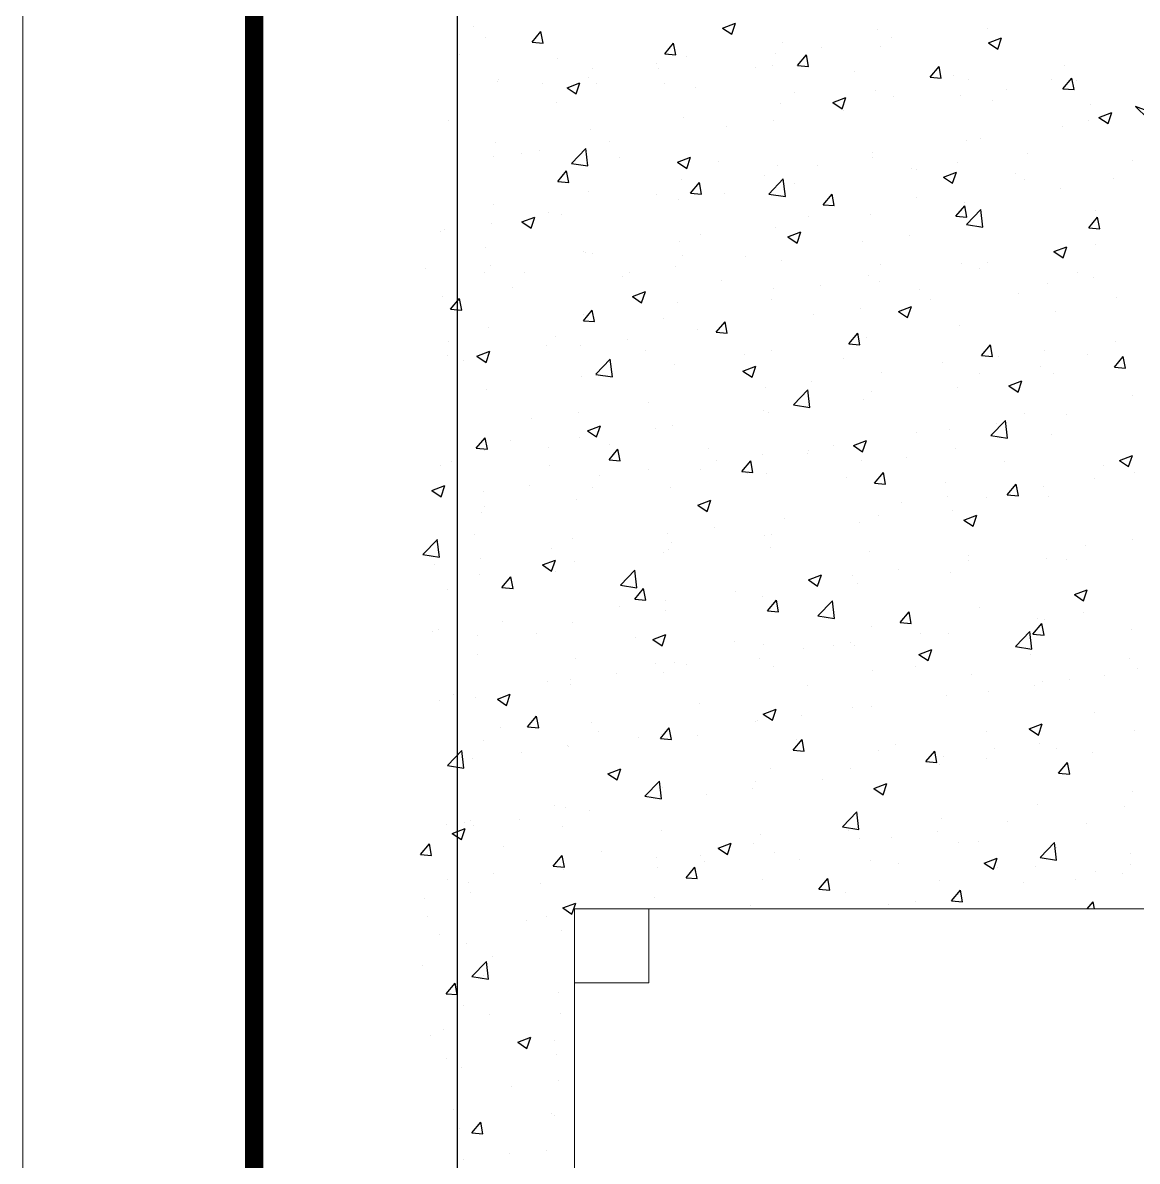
# Model space of a CAD drawing. Header units: millimetres. Extents: x 6597 to 20911, y -10306 to -132.
# Drawn here: x 9652 to 10254, y -1351 to -736 of the extents above; entities that cross this region are included whole.
import ezdxf

# ---------------------------------------------------------------- set-up
doc = ezdxf.new("R2010")
doc.units = ezdxf.units.MM
doc.header["$LTSCALE"] = 25
doc.header["$MEASUREMENT"] = 0
doc.layers.add('MAAI - ALVENARIA', color=7, linetype='Continuous', lineweight=0)
doc.layers.add('TEXTO', color=7, linetype='Continuous', lineweight=30)
doc.layers.add('MAAI - VEGETAÇÃO', color=106, linetype='Continuous')

msp = doc.modelspace()

# ---------------------------------------------------------------- linework, layer by layer
at = {"lineweight": 0}
msp.add_line((9651.73, -4361.97), (9651.73, -156.97), dxfattribs=at)
msp.add_line((9886.39, -252.3), (9886.39, -2316.6))
at = {"layer": 'MAAI - ALVENARIA'}
for p, q in [((9949.93, -1569.06), (9949.93, -1214.77)), ((9949.93, -1214.77), (10736.43, -1214.77)), ((9949.93, -1214.77), (9989.93, -1214.77)), ((9949.93, -1254.77), (9949.93, -1214.77)), ((9989.93, -1214.77), (9989.93, -1254.77)), ((9989.93, -1254.77), (9949.93, -1254.77))]:
    msp.add_line(p, q, dxfattribs=at)
at = {"layer": 'MAAI - VEGETAÇÃO', "linetype": 'Continuous', "transparency": 33554559}
for p, q in [((9895.49, -737.95), (9895.49, -737.95)), ((10029.82, -738.9), (10036.82, -736.21)), ((10034.79, -742.25), (10036.82, -736.21)), ((9901.78, -744.08), (9901.78, -744.08)), ((9926.88, -746.55), (9931.7, -740.81)), ((9932.85, -747.07), (9931.7, -740.81)), ((10029.82, -738.9), (10034.79, -742.25)), ((10113.48, -739.59), (10113.48, -739.59)), ((10173.24, -739.03), (10173.24, -739.03)), ((9926.88, -746.55), (9932.85, -747.07)), ((9998.6, -752.83), (10003.42, -747.08)), ((10004.58, -753.35), (10003.42, -747.08)), ((10062.13, -746.63), (10062.13, -746.63)), ((10083.44, -749.18), (10083.44, -749.18)), ((10114.93, -749.04), (10114.93, -749.04)), ((10121.31, -744.19), (10121.31, -744.19)), ((10173.53, -746.91), (10180.53, -744.22)), ((10173.53, -746.91), (10178.51, -750.26)), ((10178.5, -750.26), (10180.53, -744.22)), ((9887.48, -753.34), (9887.48, -753.34)), ((9940.86, -755.59), (9940.86, -755.59)), ((9998.6, -752.83), (10004.58, -753.35)), ((10010.19, -754.13), (10010.19, -754.13)), ((10058.4, -752.48), (10058.4, -752.48)), ((10070.33, -759.1), (10075.15, -753.36)), ((10076.31, -759.62), (10075.15, -753.36)), ((9959.68, -760.53), (9959.68, -760.53)), ((9994.25, -757.85), (9994.25, -757.85)), ((9995.25, -760.79), (9995.25, -760.79)), ((10047.63, -760.1), (10047.63, -760.1)), ((10056.61, -759.05), (10056.61, -759.05)), ((10070.33, -759.1), (10076.31, -759.62)), ((10101.01, -762.36), (10101.01, -762.36)), ((10142.06, -765.38), (10146.88, -759.63)), ((10148.03, -765.9), (10146.88, -759.63)), ((10214.71, -758.98), (10214.71, -758.98)), ((9908.34, -767.57), (9908.34, -767.57)), ((9908.57, -766.77), (9908.57, -766.77)), ((9945.8, -771.15), (9952.8, -768.46)), ((9950.77, -774.51), (9952.8, -768.46)), ((9957.37, -765.78), (9957.37, -765.78)), ((10142.06, -765.38), (10148.03, -765.9)), ((10154.39, -764.61), (10154.39, -764.61)), ((10162.77, -766.48), (10162.77, -766.48)), ((10207.78, -766.87), (10207.78, -766.87)), ((10213.78, -771.65), (10218.6, -765.91)), ((10219.76, -772.18), (10218.6, -765.91)), ((10221.06, -767.04), (10221.06, -767.04)), ((9932.34, -769.07), (9932.34, -769.07)), ((9945.8, -771.15), (9950.77, -774.51)), ((9961.95, -769.02), (9961.95, -769.02)), ((9998.29, -769.06), (9998.29, -769.06)), ((10015.33, -771.28), (10015.33, -771.28)), ((10068.71, -773.53), (10068.71, -773.53)), ((10112.26, -772.88), (10112.26, -772.88)), ((10183.19, -772.03), (10183.19, -772.03)), ((10213.78, -771.65), (10219.76, -772.17)), ((9939.97, -779.07), (9939.97, -779.07)), ((10060.92, -779.92), (10060.92, -779.92)), ((10089.51, -779.16), (10096.51, -776.47)), ((10089.51, -779.16), (10094.48, -782.52)), ((10094.48, -782.52), (10096.51, -776.47)), ((10122.1, -775.79), (10122.1, -775.79)), ((10158.16, -775.32), (10158.16, -775.32)), ((10175.48, -778.05), (10175.48, -778.05)), ((10228.86, -780.3), (10228.86, -780.3)), ((10095, -783.64), (10095, -783.64)), ((10233.22, -787.17), (10240.22, -784.48)), ((10233.22, -787.17), (10238.2, -790.52)), ((10238.2, -790.52), (10240.22, -784.48)), ((9881.65, -789.08), (9881.65, -789.08)), ((10008.98, -787.42), (10008.98, -787.42)), ((10032.1, -791.92), (10032.1, -791.92)), ((10057.13, -788.62), (10057.13, -788.62)), ((10213.49, -792.27), (10213.49, -792.27)), ((10227.43, -788.68), (10227.43, -788.68)), ((9958.47, -793.82), (9958.47, -793.82)), ((10169.12, -798.7), (10169.12, -798.7)), ((9907.12, -800.86), (9907.12, -800.86)), ((9931.07, -805.22), (9931.07, -805.22)), ((9948.15, -812), (9955.94, -803.88)), ((9957.03, -813.39), (9955.93, -803.89)), ((9968.94, -800.23), (9968.94, -800.23)), ((10161.56, -799.77), (10161.56, -799.77)), ((9906.03, -808.51), (9906.03, -808.51)), ((9920.97, -806.42), (9920.97, -806.42)), ((9974.35, -808.68), (9974.35, -808.68)), ((10005.49, -811.41), (10012.49, -808.73)), ((10005.49, -811.41), (10010.46, -814.77)), ((10010.46, -814.77), (10012.49, -808.73)), ((10027.73, -810.93), (10027.73, -810.93)), ((10110.8, -808.71), (10110.8, -808.71)), ((10111.04, -806.17), (10111.04, -806.17)), ((10156.88, -811.47), (10156.88, -811.47)), ((10194.76, -806.48), (10194.76, -806.48)), ((10251.4, -810.64), (10251.4, -810.64)), ((9940.75, -821.77), (9945.57, -816.02)), ((9946.73, -822.29), (9945.57, -816.03)), ((9948.14, -812.01), (9957.03, -813.39)), ((10059.7, -813.21), (10059.7, -813.21)), ((10081.12, -813.19), (10081.12, -813.19)), ((10131.85, -814.76), (10131.85, -814.76)), ((10134.5, -815.44), (10134.5, -815.44)), ((10149.2, -819.42), (10156.2, -816.73)), ((10154.17, -822.78), (10156.2, -816.73)), ((10187.88, -817.7), (10187.88, -817.7)), ((9940.75, -821.77), (9946.73, -822.29)), ((10007.76, -820.71), (10007.76, -820.71)), ((10012.48, -828.05), (10017.3, -822.3)), ((10018.46, -828.57), (10017.3, -822.3)), ((10052.48, -818.72), (10052.48, -818.72)), ((10054.87, -828.55), (10062.66, -820.43)), ((10063.76, -829.94), (10062.65, -820.44)), ((10068.7, -823.08), (10068.7, -823.08)), ((10149.2, -819.42), (10154.17, -822.78)), ((10193.08, -820.65), (10193.08, -820.65)), ((10241.26, -819.95), (10241.26, -819.95)), ((9957.25, -827.11), (9957.25, -827.11)), ((9994.16, -828.73), (9994.16, -828.73)), ((10012.48, -828.05), (10018.46, -828.57)), ((10030.82, -828.06), (10030.82, -828.06)), ((10054.86, -828.56), (10063.76, -829.94)), ((10084.2, -834.32), (10089.03, -828.58)), ((10090.18, -834.84), (10089.02, -828.58)), ((10212.28, -825.56), (10212.28, -825.56)), ((9905.91, -834.15), (9905.91, -834.15)), ((10005.79, -831.36), (10005.79, -831.36)), ((10084.2, -834.32), (10090.18, -834.84)), ((10134.76, -830.66), (10134.76, -830.66)), ((10155.93, -840.6), (10160.75, -834.85)), ((10160.34, -833.06), (10160.34, -833.06)), ((10161.91, -841.12), (10160.75, -834.85)), ((9921.46, -843.67), (9928.47, -840.98)), ((9926.44, -847.02), (9928.47, -840.98)), ((9935.84, -838.74), (9935.84, -838.74)), ((9942.63, -839.67), (9942.63, -839.67)), ((10076.44, -840.67), (10076.44, -840.67)), ((10109.83, -839.46), (10109.83, -839.46)), ((10155.93, -840.6), (10161.91, -841.12)), ((10161.59, -845.1), (10169.38, -836.99)), ((10170.48, -846.49), (10169.38, -836.99)), ((10227.66, -846.87), (10232.48, -841.13)), ((10231.61, -837.61), (10231.61, -837.61)), ((10233.63, -847.39), (10232.48, -841.13)), ((9879.73, -847.96), (9879.73, -847.96)), ((9904.76, -844.66), (9904.76, -844.66)), ((9921.46, -843.67), (9926.44, -847.02)), ((10058.48, -846.5), (10058.48, -846.5)), ((10161.59, -845.11), (10170.48, -846.49)), ((10168.45, -845.92), (10168.45, -845.92)), ((10227.66, -846.87), (10233.63, -847.39)), ((9877.52, -848.75), (9877.52, -848.75)), ((10006.55, -854), (10006.55, -854)), ((10018.12, -850.68), (10018.12, -850.68)), ((10065.18, -851.68), (10072.18, -848.99)), ((10065.18, -851.68), (10070.15, -855.03)), ((10070.15, -855.03), (10072.18, -848.99)), ((10105.54, -854.2), (10105.54, -854.2)), ((10130.58, -850.91), (10130.58, -850.91)), ((9901.5, -857.52), (9901.5, -857.52)), ((9954.88, -859.78), (9954.88, -859.78)), ((9956.04, -860.4), (9956.04, -860.4)), ((9959.8, -860.69), (9959.8, -860.69)), ((10208.89, -859.68), (10215.89, -857)), ((10208.89, -859.68), (10213.86, -863.04)), ((10211.06, -858.85), (10211.06, -858.85)), ((10213.86, -863.04), (10215.89, -857)), ((10231.27, -855.65), (10231.27, -855.65)), ((10008.26, -862.03), (10008.26, -862.03)), ((10042.39, -862.52), (10042.39, -862.52)), ((10061.64, -864.29), (10061.64, -864.29)), ((10115.02, -866.54), (10115.02, -866.54)), ((10159.12, -866.35), (10159.12, -866.35)), ((10172.95, -865.66), (10172.95, -865.66)), ((9869.2, -868.7), (9869.2, -868.7)), ((9901.48, -870.7), (9901.48, -870.7)), ((9904.69, -867.44), (9904.69, -867.44)), ((9922.58, -870.95), (9922.58, -870.95)), ((9975.96, -873.21), (9975.96, -873.21)), ((9979.48, -870.8), (9979.48, -870.8)), ((10004.52, -867.5), (10004.52, -867.5)), ((10108.61, -872.75), (10108.61, -872.75)), ((10168.41, -868.8), (10168.41, -868.8)), ((10221.79, -871.05), (10221.79, -871.05)), ((9916.33, -879.11), (9916.33, -879.11)), ((10029.34, -875.46), (10029.34, -875.46)), ((10082.73, -877.72), (10082.73, -877.72)), ((10114.63, -875.67), (10114.63, -875.67)), ((10205.3, -877.05), (10205.3, -877.05)), ((10230.33, -873.75), (10230.33, -873.75)), ((9878.45, -884.1), (9878.45, -884.1)), ((9882.9, -890.71), (9887.72, -884.97)), ((9888.88, -891.24), (9887.72, -884.97)), ((9981.15, -883.93), (9988.16, -881.24)), ((9981.15, -883.93), (9986.13, -887.28)), ((9986.13, -887.28), (9988.16, -881.24)), ((10057.27, -879.79), (10057.27, -879.79)), ((10136.11, -879.98), (10136.11, -879.98)), ((10142.14, -885.36), (10142.14, -885.36)), ((10189.49, -882.23), (10189.49, -882.23)), ((10242.87, -884.49), (10242.87, -884.49)), ((9882.9, -890.71), (9888.88, -891.24)), ((9954.63, -896.99), (9959.45, -891.24)), ((9960.6, -897.51), (9959.45, -891.24)), ((10005.33, -887.29), (10005.33, -887.29)), ((10056.31, -885.68), (10056.31, -885.68)), ((10104.27, -890.35), (10104.27, -890.35)), ((10124.87, -891.94), (10131.87, -889.25)), ((10129.84, -895.29), (10131.87, -889.25)), ((9954.63, -896.99), (9960.6, -897.51)), ((9954.82, -893.69), (9954.82, -893.69)), ((9997.99, -895.69), (9997.99, -895.69)), ((10026.35, -903.26), (10031.17, -897.52)), ((10032.33, -903.79), (10031.17, -897.52)), ((10079.24, -893.64), (10079.24, -893.64)), ((10124.87, -891.94), (10129.84, -895.29)), ((10209.85, -892.14), (10209.85, -892.14)), ((9903.48, -900.73), (9903.48, -900.73)), ((10016.08, -901.96), (10016.08, -901.96)), ((10026.35, -903.26), (10032.33, -903.79)), ((10098.08, -909.54), (10102.9, -903.79)), ((10104.06, -910.06), (10102.9, -903.79)), ((10157.91, -899.64), (10157.91, -899.64)), ((9881.6, -908.35), (9881.6, -908.35)), ((9939.67, -905.7), (9939.67, -905.7)), ((9978.21, -906.95), (9978.21, -906.95)), ((10098.08, -909.54), (10104.06, -910.06)), ((10107.4, -906.04), (10107.4, -906.04)), ((10169.81, -915.82), (10174.63, -910.07)), ((10175.78, -916.34), (10174.63, -910.07)), ((10241.9, -908.21), (10241.9, -908.21)), ((9881.36, -915.71), (9881.36, -915.71)), ((9897.13, -916.18), (9904.13, -913.49)), ((9897.13, -916.18), (9902.11, -919.54)), ((9902.11, -919.54), (9904.13, -913.49)), ((9934.98, -910.61), (9934.98, -910.61)), ((9953.17, -910.24), (9953.17, -910.24)), ((9988.36, -912.86), (9988.36, -912.86)), ((10041.75, -915.12), (10041.75, -915.12)), ((10056.05, -913.08), (10056.05, -913.08)), ((10169.81, -915.82), (10175.78, -916.34)), ((10204.03, -913.19), (10204.03, -913.19)), ((10227.14, -915.31), (10227.14, -915.31)), ((10241.53, -922.09), (10246.35, -916.34)), ((10247.51, -922.61), (10246.35, -916.35)), ((9890.02, -918.56), (9890.02, -918.56)), ((9961.4, -925.96), (9969.19, -917.85)), ((9970.29, -927.35), (9969.19, -917.85)), ((10004.11, -920.58), (10004.11, -920.58)), ((10040.85, -924.19), (10047.85, -921.5)), ((10045.82, -927.55), (10047.85, -921.5)), ((10095.13, -917.37), (10095.13, -917.37)), ((10148.51, -919.63), (10148.51, -919.63)), ((10178.99, -916.49), (10178.99, -916.49)), ((10201.89, -921.88), (10201.89, -921.88)), ((10241.53, -922.09), (10247.51, -922.61)), ((9953.6, -926.98), (9953.6, -926.98)), ((9961.4, -925.97), (9970.29, -927.35)), ((10040.85, -924.19), (10045.82, -927.55)), ((10115.84, -924.8), (10115.84, -924.8)), ((10168.82, -925.32), (10168.82, -925.32)), ((10208.63, -925.43), (10208.63, -925.43)), ((9902.26, -934.02), (9902.26, -934.02)), ((10052.93, -933.09), (10052.93, -933.09)), ((10068.13, -942.52), (10075.92, -934.4)), ((10077.02, -943.9), (10075.91, -934.41)), ((10077.96, -929.79), (10077.96, -929.79)), ((10156.69, -932.93), (10156.69, -932.93)), ((10184.56, -932.2), (10191.56, -929.51)), ((10184.56, -932.2), (10189.53, -935.55)), ((10189.53, -935.55), (10191.56, -929.51)), ((10106.18, -939.33), (10106.18, -939.33)), ((10110.5, -935.33), (10110.5, -935.33)), ((10251.1, -937.27), (10251.1, -937.27)), ((9951.9, -946.39), (9951.9, -946.39)), ((9989.77, -941.4), (9989.77, -941.4)), ((10052.18, -945.35), (10052.18, -945.35)), ((10054.84, -946.37), (10054.84, -946.37)), ((10068.12, -942.52), (10077.02, -943.9)), ((9926.87, -949.68), (9926.87, -949.68)), ((10174.85, -959.07), (10182.64, -950.95)), ((10177.72, -952.63), (10177.72, -952.63)), ((10183.74, -960.45), (10182.63, -950.96)), ((10192.78, -947.28), (10192.78, -947.28)), ((10215.59, -947.65), (10215.59, -947.65)), ((9956.82, -956.44), (9963.83, -953.76)), ((9956.82, -956.44), (9961.8, -959.8)), ((9961.8, -959.8), (9963.82, -953.76)), ((9993.86, -955.36), (9993.86, -955.36)), ((10002.9, -953.87), (10002.9, -953.87)), ((10134.46, -957.29), (10134.46, -957.29)), ((10152.68, -955.93), (10152.68, -955.93)), ((10174.85, -959.08), (10183.74, -960.45)), ((10207.41, -958.72), (10207.41, -958.72)), ((9896.78, -965.93), (9901.6, -960.19)), ((9902.75, -966.46), (9901.6, -960.19)), ((9915.51, -961.71), (9915.51, -961.71)), ((9935.55, -965.37), (9935.55, -965.37)), ((9952.39, -960.27), (9952.39, -960.27)), ((9968.89, -963.96), (9968.89, -963.96)), ((10089.53, -964.24), (10089.53, -964.24)), ((10100.54, -964.45), (10107.54, -961.76)), ((10100.54, -964.45), (10105.51, -967.81)), ((10105.51, -967.81), (10107.54, -961.76)), ((9896.78, -965.93), (9902.75, -966.46)), ((9901.04, -967.31), (9901.04, -967.31)), ((9968.5, -972.21), (9973.32, -966.46)), ((9974.48, -972.73), (9973.32, -966.46)), ((10022.27, -966.22), (10022.27, -966.22)), ((10051.66, -969.23), (10051.66, -969.23)), ((10075.66, -968.47), (10075.66, -968.47)), ((10076.14, -967.3), (10076.14, -967.3)), ((10129.04, -970.73), (10129.04, -970.73)), ((10155.48, -966.22), (10155.48, -966.22)), ((10244.25, -972.46), (10251.25, -969.77)), ((10249.22, -975.82), (10251.25, -969.77)), ((9877.23, -975.38), (9877.23, -975.38)), ((9883.21, -972.88), (9883.21, -972.88)), ((9936.59, -975.14), (9936.59, -975.14)), ((9968.5, -972.21), (9974.48, -972.73)), ((9989.98, -977.39), (9989.98, -977.39)), ((10017.83, -977.31), (10017.83, -977.31)), ((10026.62, -972.53), (10026.62, -972.53)), ((10040.23, -978.48), (10045.05, -972.74)), ((10046.21, -979.01), (10045.05, -972.74)), ((10104.96, -972.62), (10104.96, -972.62)), ((10182.42, -972.98), (10182.42, -972.98)), ((10235.8, -975.24), (10235.8, -975.24)), ((10244.25, -972.46), (10249.22, -975.82)), ((9963.47, -980.84), (9963.47, -980.84)), ((10040.23, -978.48), (10046.21, -979.01)), ((10043.36, -979.65), (10043.36, -979.65)), ((10053.62, -979.66), (10053.62, -979.66)), ((10096.74, -981.91), (10096.74, -981.91)), ((10111.95, -984.76), (10116.78, -979.01)), ((10117.93, -985.28), (10116.78, -979.01)), ((10230.97, -982.28), (10230.97, -982.28)), ((10252.44, -978.78), (10252.44, -978.78)), ((9872.8, -988.7), (9879.8, -986.01)), ((9872.8, -988.7), (9877.78, -992.05)), ((9877.78, -992.05), (9879.8, -986.01)), ((9900.56, -989.12), (9900.56, -989.12)), ((9925.59, -985.83), (9925.59, -985.83)), ((9959.51, -987.32), (9959.51, -987.32)), ((10001.68, -987.16), (10001.68, -987.16)), ((10111.95, -984.76), (10117.93, -985.28)), ((10150.12, -984.16), (10150.12, -984.16)), ((10183.68, -991.03), (10188.5, -985.29)), ((10189.66, -991.56), (10188.5, -985.29)), ((10189.29, -987.09), (10189.29, -987.09)), ((10203.5, -986.42), (10203.5, -986.42)), ((9951.17, -993.56), (9951.17, -993.56)), ((10016.51, -996.71), (10023.52, -994.02)), ((10021.49, -1000.06), (10023.52, -994.02)), ((10126.38, -995.37), (10126.38, -995.37)), ((10151.41, -992.08), (10151.41, -992.08)), ((10172.65, -992.29), (10172.65, -992.29)), ((10183.68, -991.03), (10189.66, -991.56)), ((10206.2, -992.01), (10206.2, -992.01)), ((9899.83, -1000.6), (9899.83, -1000.6)), ((9901.19, -997.33), (9901.19, -997.33)), ((10016.51, -996.71), (10021.49, -1000.06)), ((10114.34, -1002.3), (10114.34, -1002.3)), ((10154.26, -999.51), (10154.26, -999.51)), ((10160.23, -1004.71), (10167.23, -1002.03)), ((10165.2, -1008.07), (10167.23, -1002.03)), ((10063.22, -1003.69), (10063.22, -1003.69)), ((10103.75, -1005.91), (10103.75, -1005.91)), ((10160.23, -1004.71), (10165.2, -1008.07)), ((9895.61, -1012.54), (9895.61, -1012.54)), ((10000.32, -1011.97), (10000.32, -1011.97)), ((10025.35, -1008.67), (10025.35, -1008.67)), ((10052.4, -1012.95), (10052.4, -1012.95)), ((10056.02, -1012.31), (10056.02, -1012.31)), ((9867.94, -1023.38), (9875.73, -1015.26)), ((9876.82, -1024.76), (9875.72, -1015.27)), ((9937.16, -1020.28), (9937.16, -1020.28)), ((9949, -1014.79), (9949, -1014.79)), ((10000.47, -1020.45), (10000.47, -1020.45)), ((10002.38, -1017.05), (10002.38, -1017.05)), ((10055.76, -1019.3), (10055.76, -1019.3)), ((10226.13, -1018.22), (10226.13, -1018.22)), ((10251.17, -1014.92), (10251.17, -1014.92)), ((9867.93, -1023.38), (9876.82, -1024.76)), ((9899.29, -1025.27), (9899.29, -1025.27)), ((9932.49, -1028.96), (9939.49, -1026.27)), ((9937.47, -1032.31), (9939.49, -1026.27)), ((9949.96, -1026.85), (9949.96, -1026.85)), ((9997.7, -1022.32), (9997.7, -1022.32)), ((10109.14, -1021.56), (10109.14, -1021.56)), ((10162.52, -1023.82), (10162.52, -1023.82)), ((10162.98, -1026.53), (10162.98, -1026.53)), ((10204.98, -1025.3), (10204.98, -1025.3)), ((10215.91, -1026.07), (10215.91, -1026.07)), ((9874.25, -1028.56), (9874.25, -1028.56)), ((9932.49, -1028.96), (9937.47, -1032.31)), ((9939.38, -1032.33), (9939.38, -1032.33)), ((9974.66, -1039.93), (9982.45, -1031.81)), ((9983.55, -1041.31), (9982.44, -1031.82)), ((10125.1, -1031.52), (10125.1, -1031.52)), ((10153.04, -1032.8), (10153.04, -1032.8)), ((9898.61, -1033.89), (9898.61, -1033.89)), ((9910.65, -1041.15), (9915.47, -1035.41)), ((9916.63, -1041.68), (9915.47, -1035.41)), ((10076.2, -1036.97), (10083.21, -1034.28)), ((10076.2, -1036.97), (10081.18, -1040.32)), ((10081.18, -1040.32), (10083.21, -1034.28)), ((10100.07, -1034.81), (10100.07, -1034.81)), ((10102.53, -1039.2), (10102.53, -1039.2)), ((9881.06, -1042.34), (9881.06, -1042.34)), ((9910.65, -1041.15), (9916.63, -1041.68)), ((9974.66, -1039.94), (9983.55, -1041.31)), ((9982.38, -1047.43), (9987.2, -1041.68)), ((9988.35, -1047.95), (9987.2, -1041.68)), ((10036.92, -1043.13), (10036.92, -1043.13)), ((10219.92, -1044.98), (10226.92, -1042.29)), ((10219.92, -1044.98), (10224.89, -1048.33)), ((10224.89, -1048.33), (10226.92, -1042.29)), ((10226.84, -1041.94), (10226.84, -1041.94)), ((9974.01, -1051.41), (9974.01, -1051.41)), ((9982.38, -1047.43), (9988.35, -1047.95)), ((9999.04, -1048.11), (9999.04, -1048.11)), ((10051.19, -1046.24), (10051.19, -1046.24)), ((10054.1, -1053.7), (10058.92, -1047.96)), ((10060.08, -1054.23), (10058.92, -1047.96)), ((10081.39, -1056.48), (10089.18, -1048.36)), ((10090.27, -1057.87), (10089.17, -1048.37)), ((9999.25, -1053.74), (9999.25, -1053.74)), ((10054.1, -1053.7), (10060.08, -1054.23)), ((10081.38, -1056.49), (10090.27, -1057.87)), ((10125.83, -1059.98), (10130.65, -1054.23)), ((10131.81, -1060.5), (10130.65, -1054.23)), ((10168.53, -1051.95), (10168.53, -1051.95)), ((10199.83, -1057.66), (10199.83, -1057.66)), ((10224.86, -1054.36), (10224.86, -1054.36)), ((9876.14, -1063.64), (9876.14, -1063.64)), ((9910.85, -1059.72), (9910.85, -1059.72)), ((9948.74, -1060.14), (9948.74, -1060.14)), ((10110.21, -1061.96), (10110.21, -1061.96)), ((10125.83, -1059.98), (10131.81, -1060.5)), ((10197.56, -1066.25), (10202.38, -1060.51)), ((10203.53, -1066.78), (10202.38, -1060.51)), ((10203.77, -1058.59), (10203.77, -1058.59)), ((10250.81, -1063.9), (10250.81, -1063.9)), ((9872.98, -1064.71), (9872.98, -1064.71)), ((9897.4, -1067.18), (9897.4, -1067.18)), ((9929.52, -1065.89), (9929.52, -1065.89)), ((9982.9, -1068.15), (9982.9, -1068.15)), ((9992.18, -1069.22), (9999.18, -1066.53)), ((9992.18, -1069.22), (9997.16, -1072.58)), ((9997.16, -1072.58), (9999.18, -1066.53)), ((10136.67, -1065.97), (10136.67, -1065.97)), ((10151.83, -1066.08), (10151.83, -1066.08)), ((10188.11, -1073.03), (10195.9, -1064.91)), ((10197, -1074.42), (10195.89, -1064.92)), ((10197.56, -1066.25), (10203.53, -1066.78)), ((10036.29, -1070.4), (10036.29, -1070.4)), ((10051.89, -1071.97), (10051.89, -1071.97)), ((10073.76, -1074.25), (10073.76, -1074.25)), ((10089.67, -1072.66), (10089.67, -1072.66)), ((10098.8, -1070.96), (10098.8, -1070.96)), ((10101.32, -1072.49), (10101.32, -1072.49)), ((10135.9, -1077.23), (10142.9, -1074.54)), ((10140.87, -1080.58), (10142.9, -1074.54)), ((10143.05, -1074.91), (10143.05, -1074.91)), ((10188.1, -1073.04), (10197, -1074.42)), ((10192.49, -1073.91), (10192.49, -1073.91)), ((9897.23, -1077.07), (9897.23, -1077.07)), ((9950.61, -1079.33), (9950.61, -1079.33)), ((9993.57, -1081.99), (9993.57, -1081.99)), ((10003.99, -1081.58), (10003.99, -1081.58)), ((10049.97, -1079.53), (10049.97, -1079.53)), ((10135.9, -1077.23), (10140.87, -1080.58)), ((10196.43, -1077.17), (10196.43, -1077.17)), ((10249.82, -1079.43), (10249.82, -1079.43)), ((9972.74, -1087.55), (9972.74, -1087.55)), ((9998.03, -1087.02), (9998.03, -1087.02)), ((10010.61, -1082.57), (10010.61, -1082.57)), ((10057.37, -1083.84), (10057.37, -1083.84)), ((10110.75, -1086.09), (10110.75, -1086.09)), ((10134.17, -1083.92), (10134.17, -1083.92)), ((10164.14, -1088.35), (10164.14, -1088.35)), ((10253.89, -1084.84), (10253.89, -1084.84)), ((9935.25, -1092), (9935.25, -1092)), ((9947.52, -1093.43), (9947.52, -1093.43)), ((9947.7, -1090.85), (9947.7, -1090.85)), ((10075.85, -1093.93), (10075.85, -1093.93)), ((10198.55, -1093.8), (10198.55, -1093.8)), ((10202.55, -1091.88), (10202.55, -1091.88)), ((10217.52, -1090.6), (10217.52, -1090.6)), ((10236.43, -1088.82), (10236.43, -1088.82)), ((9884.55, -1099.16), (9884.55, -1099.16)), ((9896.18, -1100.47), (9896.18, -1100.47)), ((9908.16, -1101.47), (9915.16, -1098.79)), ((9913.13, -1104.83), (9915.16, -1098.79)), ((10150.61, -1099.37), (10150.61, -1099.37)), ((10173.52, -1097.1), (10173.52, -1097.1)), ((9876.93, -1102.01), (9876.93, -1102.01)), ((9908.16, -1101.47), (9913.13, -1104.83)), ((10017.53, -1103.94), (10017.53, -1103.94)), ((10051.87, -1109.48), (10058.88, -1106.79)), ((10056.85, -1112.84), (10058.87, -1106.79)), ((10100.1, -1105.78), (10100.1, -1105.78)), ((10110.36, -1105.41), (10110.36, -1105.41)), ((9924.53, -1116.37), (9929.35, -1110.63)), ((9930.5, -1116.9), (9929.35, -1110.63)), ((10048.76, -1112.82), (10048.76, -1112.82)), ((10051.87, -1109.48), (10056.85, -1112.84)), ((10072.49, -1110.4), (10072.49, -1110.4)), ((10230.68, -1108.91), (10230.68, -1108.91)), ((9909.63, -1116.72), (9909.63, -1116.72)), ((9924.53, -1116.37), (9930.5, -1116.89)), ((9959.21, -1113.95), (9959.21, -1113.95)), ((9963.01, -1118.98), (9963.01, -1118.98)), ((9996.25, -1122.65), (10001.07, -1116.9)), ((10002.23, -1123.17), (10001.07, -1116.9)), ((10047.46, -1113.7), (10047.46, -1113.7)), ((10172.36, -1118.92), (10172.36, -1118.92)), ((10195.59, -1117.49), (10202.59, -1114.8)), ((10195.59, -1117.49), (10200.56, -1120.85)), ((10200.56, -1120.85), (10202.59, -1114.8)), ((10252.68, -1118.12), (10252.68, -1118.12)), ((9900.89, -1123.96), (9900.89, -1123.96)), ((9984.3, -1122.01), (9984.3, -1122.01)), ((9996.25, -1122.65), (10002.23, -1123.17)), ((9996.82, -1120.31), (9996.82, -1120.31)), ((10016.39, -1121.23), (10016.39, -1121.23)), ((10067.98, -1128.92), (10072.8, -1123.18)), ((10069.77, -1123.49), (10069.77, -1123.49)), ((10073.96, -1129.45), (10072.8, -1123.18)), ((10201.33, -1125.17), (10201.33, -1125.17)), ((9881.2, -1137.34), (9888.99, -1129.22)), ((9890.08, -1138.73), (9888.98, -1129.23)), ((9921.39, -1130.29), (9921.39, -1130.29)), ((9946.31, -1126.72), (9946.31, -1126.72)), ((9946.43, -1127), (9946.43, -1127)), ((10067.98, -1128.92), (10073.96, -1129.45)), ((10114.04, -1128.93), (10114.04, -1128.93)), ((10123.16, -1125.75), (10123.16, -1125.75)), ((10139.7, -1135.2), (10144.53, -1129.45)), ((10145.68, -1135.72), (10144.53, -1129.45)), ((10176.54, -1128), (10176.54, -1128)), ((10210.12, -1128.26), (10210.12, -1128.26)), ((10229.92, -1130.26), (10229.92, -1130.26)), ((9881.19, -1137.35), (9890.08, -1138.73)), ((9894.96, -1133.76), (9894.96, -1133.76)), ((10139.7, -1135.2), (10145.68, -1135.72)), ((10147.21, -1136.54), (10147.21, -1136.54)), ((10149.4, -1132.66), (10149.4, -1132.66)), ((10172.25, -1133.24), (10172.25, -1133.24)), ((10211.43, -1141.47), (10216.25, -1135.73)), ((10217.41, -1142), (10216.25, -1135.73)), ((9967.85, -1141.74), (9974.85, -1139.05)), ((9967.85, -1141.74), (9972.83, -1145.09)), ((9972.82, -1145.09), (9974.85, -1139.05)), ((10055.72, -1138.94), (10055.72, -1138.94)), ((10098.88, -1139.07), (10098.88, -1139.07)), ((10211.43, -1141.47), (10217.41, -1142)), ((9987.92, -1153.89), (9995.71, -1145.77)), ((9996.81, -1155.28), (9995.7, -1145.78)), ((9997.4, -1148.95), (9997.4, -1148.95)), ((10046.18, -1149.84), (10046.18, -1149.84)), ((10047.54, -1146.11), (10047.54, -1146.11)), ((10084.06, -1144.85), (10084.06, -1144.85)), ((10111.56, -1149.74), (10118.57, -1147.06)), ((10111.56, -1149.74), (10116.54, -1153.1)), ((10116.54, -1153.1), (10118.57, -1147.06)), ((9987.91, -1153.9), (9996.81, -1155.28)), ((9995.6, -1153.6), (9995.6, -1153.6)), ((10021.15, -1153.14), (10021.15, -1153.14)), ((10251.46, -1151.41), (10251.46, -1151.41)), ((9939.08, -1158.96), (9939.08, -1158.96)), ((9945.09, -1160.01), (9945.09, -1160.01)), ((9958, -1161.45), (9958, -1161.45)), ((10094.64, -1170.44), (10102.43, -1162.33)), ((10103.53, -1171.83), (10102.43, -1162.33)), ((10200.12, -1158.45), (10200.12, -1158.45)), ((10246.97, -1159.38), (10246.97, -1159.38)), ((9890.15, -1167.82), (9890.15, -1167.82)), ((9893.75, -1167.05), (9893.75, -1167.05)), ((9920.12, -1166.44), (9920.12, -1166.44)), ((10148.18, -1165.95), (10148.18, -1165.95)), ((10183.81, -1167.7), (10183.81, -1167.7)), ((9880.77, -1168.97), (9880.77, -1168.97)), ((9883.83, -1173.99), (9890.83, -1171.3)), ((9883.83, -1173.99), (9888.8, -1177.34)), ((9888.8, -1177.34), (9890.83, -1171.3)), ((9895.09, -1169.73), (9895.09, -1169.73)), ((9943.54, -1170.08), (9943.54, -1170.08)), ((9996.92, -1172.33), (9996.92, -1172.33)), ((10050.3, -1174.59), (10050.3, -1174.59)), ((10094.64, -1170.45), (10103.53, -1171.83)), ((10097.67, -1172.35), (10097.67, -1172.35)), ((10145.94, -1172.69), (10145.94, -1172.69)), ((10226.55, -1168.57), (10226.55, -1168.57)), ((9866.68, -1185.32), (9871.5, -1179.57)), ((9872.65, -1185.84), (9871.5, -1179.57)), ((10027.54, -1182), (10034.54, -1179.31)), ((10032.52, -1185.35), (10034.54, -1179.31)), ((10046.32, -1179.4), (10046.32, -1179.4)), ((10103.68, -1176.85), (10103.68, -1176.85)), ((10120.91, -1175.98), (10120.91, -1175.98)), ((10157.07, -1179.1), (10157.07, -1179.1)), ((10168.23, -1178.58), (10168.23, -1178.58)), ((10201.37, -1187), (10209.16, -1178.88)), ((10210.25, -1188.38), (10209.15, -1178.89)), ((9866.68, -1185.32), (9872.65, -1185.84)), ((9911.24, -1181.26), (9911.24, -1181.26)), ((9938.4, -1191.59), (9943.22, -1185.85)), ((9944.38, -1192.11), (9943.22, -1185.85)), ((9964.62, -1183.51), (9964.62, -1183.51)), ((9994.39, -1186.89), (9994.39, -1186.89)), ((10018, -1185.77), (10018, -1185.77)), ((10027.54, -1182), (10032.52, -1185.35)), ((10057.75, -1184.3), (10057.75, -1184.3)), ((10210.45, -1181.36), (10210.45, -1181.36)), ((10250.25, -1184.7), (10250.25, -1184.7)), ((9938.4, -1191.59), (9944.38, -1192.11)), ((9994.84, -1192.58), (9994.84, -1192.58)), ((10010.13, -1197.87), (10014.95, -1192.12)), ((10016.1, -1198.39), (10014.95, -1192.12)), ((10019.88, -1189.28), (10019.88, -1189.28)), ((10071.39, -1188.02), (10071.39, -1188.02)), ((10109.91, -1188.59), (10109.91, -1188.59)), ((10124.77, -1190.28), (10124.77, -1190.28)), ((10171.25, -1190.01), (10178.26, -1187.32)), ((10171.25, -1190.01), (10176.23, -1193.36)), ((10176.23, -1193.36), (10178.26, -1187.32)), ((10178.15, -1192.53), (10178.15, -1192.53)), ((10198.9, -1191.74), (10198.9, -1191.74)), ((10201.36, -1187), (10210.25, -1188.38)), ((10250.51, -1190.53), (10250.51, -1190.53)), ((9881.02, -1198.91), (9881.02, -1198.91)), ((9906.06, -1195.62), (9906.06, -1195.62)), ((9943.88, -1193.29), (9943.88, -1193.29)), ((10010.13, -1197.87), (10016.1, -1198.39)), ((10051.59, -1198.6), (10051.59, -1198.6)), ((10081.85, -1204.14), (10086.67, -1198.4)), ((10087.83, -1204.66), (10086.67, -1198.4)), ((10146.96, -1199.24), (10146.96, -1199.24)), ((10220.66, -1198.83), (10220.66, -1198.83)), ((10231.53, -1194.79), (10231.53, -1194.79)), ((10245.69, -1195.53), (10245.69, -1195.53)), ((9892.53, -1200.34), (9892.53, -1200.34)), ((9931.69, -1200.89), (9931.69, -1200.89)), ((10081.85, -1204.14), (10087.83, -1204.66)), ((10153.58, -1210.42), (10158.4, -1204.67)), ((10159.56, -1210.94), (10158.4, -1204.67)), ((10192.19, -1200.54), (10192.19, -1200.54)), ((9868.78, -1209.17), (9868.78, -1209.17)), ((9893.81, -1205.88), (9893.81, -1205.88)), ((9943.52, -1214.25), (9950.52, -1211.56)), ((9948.49, -1217.61), (9950.52, -1211.56)), ((9993.27, -1208.61), (9993.27, -1208.61)), ((10096.45, -1205.64), (10096.45, -1205.64)), ((10133.87, -1210.55), (10133.87, -1210.55)), ((10153.58, -1210.42), (10159.56, -1210.94)), ((10157.51, -1207.14), (10157.51, -1207.14)), ((10226.92, -1214.77), (10230.13, -1210.95)), ((10230.83, -1214.77), (10230.13, -1210.95)), ((9943.52, -1214.25), (9948.49, -1217.61)), ((10045.11, -1212.68), (10045.11, -1212.68)), ((10119.63, -1212.13), (10119.63, -1212.13)), ((9870.26, -1218.65), (9870.26, -1218.65)), ((9923.64, -1220.91), (9923.64, -1220.91)), ((9934.96, -1218.62), (9934.96, -1218.62)), ((9876.64, -1228.64), (9876.64, -1228.64)), ((9942.66, -1226.58), (9942.66, -1226.58)), ((9891.32, -1233.63), (9891.32, -1233.63)), ((9905.38, -1240.33), (9905.38, -1240.33)), ((9867.51, -1245.32), (9867.51, -1245.32)), ((9894.45, -1251.3), (9902.24, -1243.19)), ((9903.34, -1252.69), (9902.24, -1243.19)), ((9894.45, -1251.31), (9903.34, -1252.69)), ((9900.6, -1250.59), (9900.6, -1250.59)), ((9880.55, -1260.54), (9885.37, -1254.79)), ((9880.55, -1260.54), (9886.53, -1261.06)), ((9886.53, -1261.06), (9885.37, -1254.79)), ((9941.44, -1259.87), (9941.44, -1259.87)), ((9890.1, -1266.91), (9890.1, -1266.91)), ((9904.17, -1272.01), (9904.17, -1272.01)), ((9942.23, -1271.46), (9942.23, -1271.46)), ((9871.87, -1283.19), (9871.87, -1283.19)), ((9879.07, -1279.77), (9879.07, -1279.77)), ((9919.19, -1286.77), (9926.19, -1284.08)), ((9924.16, -1290.12), (9926.19, -1284.08)), ((9919.19, -1286.77), (9924.16, -1290.12)), ((9925.25, -1285.44), (9925.25, -1285.44)), ((9938.79, -1285.59), (9938.79, -1285.59)), ((9880.47, -1295.6), (9880.47, -1295.6)), ((9940.23, -1293.16), (9940.23, -1293.16)), ((9888.88, -1300.2), (9888.88, -1300.2)), ((9940.96, -1307.61), (9940.96, -1307.61)), ((9915.92, -1310.9), (9915.92, -1310.9)), ((9884.27, -1322.84), (9884.27, -1322.84)), ((9937.65, -1325.1), (9937.65, -1325.1)), ((9939.01, -1326.45), (9939.01, -1326.45)), ((9887.67, -1333.49), (9887.67, -1333.49)), ((9894.43, -1335.75), (9899.25, -1330.01)), ((9900.4, -1336.28), (9899.25, -1330.01)), ((9894.43, -1335.75), (9900.4, -1336.28)), ((9934.66, -1345.25), (9934.66, -1345.25)), ((9889.62, -1350.34), (9889.62, -1350.34)), ((9914.65, -1347.05), (9914.65, -1347.05))]:
    msp.add_line(p, q, dxfattribs=at)
at = {"layer": 'MAAI - VEGETAÇÃO', "transparency": 33554559}
for p, q in [((10252.99, -781.27), (10259.54, -787.81)), ((10259.24, -783.58), (10252.99, -781.27))]:
    msp.add_line(p, q, dxfattribs=at)
at = {"layer": 'TEXTO', "color": 7, "const_width": 10}
msp.add_lwpolyline([(15546.73, -206.97), (9776.73, -206.97), (9776.73, -4311.97), (15546.73, -4311.97)], close=True, dxfattribs=at)

doc.saveas('drawing.dxf')
